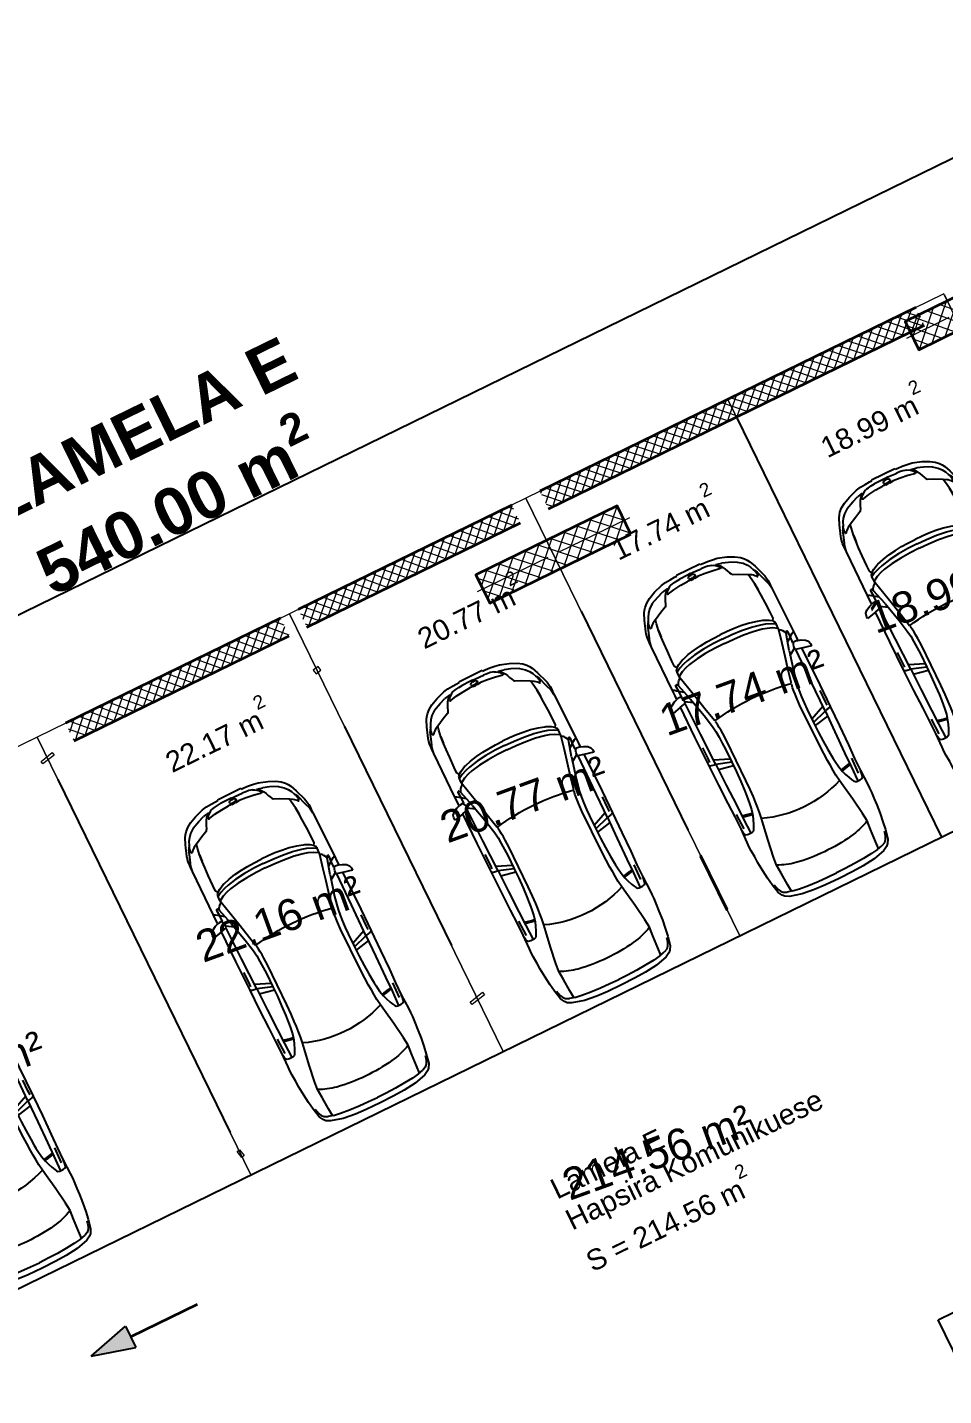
# Model space of a CAD drawing. Header units: metres. Extents: x 7511783 to 7512372, y 4692307 to 4692611.
# Drawn here: x 7511794.09 to 7511805.75, y 4692512.97 to 4692530.39 of the extents above; entities that cross this region are included whole.
import ezdxf

# ---------------------------------------------------------------- set-up
doc = ezdxf.new("R2010")
doc.units = ezdxf.units.M
doc.linetypes.add('Long Dashed', pattern=[793.7499761581425, 476.2499928474427, -317.4999833106998])
doc.layers.get('0').update_dxf_attribs({"lineweight": 0})
for name, color, linetype, lineweight in [('A - Fill Zone_Pen_No__156', 165, 'Continuous', 0), ('A - Muret', 7, 'Continuous', 0), ('A - Muret_Pen_No__101', 252, 'Continuous', 0), ('A - Muret_Pen_No__7', 7, 'Continuous', 0), ('A - Pllaka Themel', 7, 'Continuous', 0), ('A - Pllaka Themel_Pen_No__42', 8, 'Continuous', 0), ('A - Shtyllat', 7, 'Continuous', 0), ('A - Shtyllat_Pen_No__1', 7, 'Continuous', 0), ('A -Polyline', 7, 'Continuous', 0), ('A -Polyline_Pen_No__42', 8, 'Continuous', 0), ('A -Polyline_Pen_No__48', 14, 'Continuous', 0), ('A -Polyline_Pen_No__8', 14, 'Continuous', 0), ('Annotation - Text_Pen_No__48', 14, 'Continuous', 0), ('garazhat-netw', 1, 'Continuous', 0), ('Interior - Furniture _Pen_No__42', 8, 'Continuous', 0), ('Structural - Bearing', 7, 'Continuous', 0), ('Structural - Bearing_Pen_No__20', 1, 'Continuous', 0), ('Structural - Bearing_Pen_No__21', 7, 'Continuous', 0)]:
    doc.layers.add(name, color=color, linetype=linetype, lineweight=lineweight)
doc.styles.add('GENERATED_STYLE_2', font='arialbd.ttf')
doc.styles.get("Standard").update_dxf_attribs({"font": 'arial.ttf'})
pattern_1 = [(44.99999999999998, (0, 0), (-68.94290863686237, 68.94290863686243), []), (135.0000000000001, (0, 0), (68.94290863686219, 68.94290863686261), [])]
pattern_2 = [(44.99999999999998, (0, 0), (-91.92387818248316, 91.92387818248324), []), (135.0000000000001, (0, 0), (91.9238781824829, 91.92387818248349), [])]

# ---------------------------------------------------------------- blocks, each defined once
blk = doc.blocks.new('Slab_1', base_point=(-1850.000000000003, -20500.83600967443))
at = {"layer": 'A - Pllaka Themel_Pen_No__42', "color": 8, "linetype": 'Continuous', "lineweight": 25, "flags": 128}
for points in [[(-1850.000000000003, -20500.83600967443), (27400.0000000007, -20500.83534970144), (27400.0000000007, 1500), (-1000, 1500), (-999.9999999999992, -8550.830745419275), (-1850.000000000002, -8550.830745419275)], [(16950.00000000001, -11700.83965125988), (18650.00004897138, -11700.83965125988), (18650.00004897138, -14500.83965125989), (16950.00000000001, -14500.83965125989)]]:
    blk.add_lwpolyline(points, close=True, dxfattribs=at)
blk = doc.blocks.new('Wall_14', base_point=(0, 6.4082e-12))
at = {"layer": 'A - Muret_Pen_No__101', "linetype": 'Continuous', "lineweight": 13}
h = blk.add_hatch(dxfattribs=at)
h.set_pattern_fill('CONCRETE_BLOCK', color=252, style=0, pattern_type=2)
h.set_pattern_definition(pattern_1)
h.paths.add_polyline_path([(10300, 8.9407607984e-06), (10300, -250.0000402331282), (13349.99993741519, -250.0000402331282), (13349.99993741519, 8.9407607984e-06)])
h = blk.add_hatch(dxfattribs=at)
h.set_pattern_fill('CONCRETE_BLOCK', color=252, style=0, pattern_type=2)
h.set_pattern_definition(pattern_1)
h.paths.add_polyline_path([(17024.99997203627, -250.0000493480995), (22350.00002736734, -250.0000493480995), (22350.00002736734, 2.58316193991e-05), (17024.99997203627, -0.0001287680758688)])
h = blk.add_hatch(dxfattribs=at)
h.set_pattern_fill('CONCRETE_BLOCK', color=252, style=0, pattern_type=2)
h.set_pattern_definition(pattern_1)
h.paths.add_polyline_path([(13599.99998658907, -250.0000612729407), (16625.00009681741, -250.0000612729407), (16625.00009681741, -8.78520922676e-05), (13599.99998658907, -8.78520922676e-05)])
at = {"layer": 'A - Muret_Pen_No__7', "color": 7, "linetype": 'Continuous', "lineweight": 35, "flags": 128}
for points in [[(13350, 4.7752e-12), (10299.99999999999, 5.1491e-12)], [(16625, 4.3738e-12), (13600, 4.7446e-12)], [(22350, 3.6721e-12), (17025, 4.3248e-12)], [(10300, -249.9999999999948), (13350, -249.9999999999952)], [(13600, -249.9999999999952), (16625, -249.9999999999956)], [(17025, -249.9999999999957), (22350, -249.9999999999964)]]:
    blk.add_lwpolyline(points, dxfattribs=at)
blk = doc.blocks.new('Column_14', base_point=(-67319.82202355302, 182406.9408084733))
at = {"layer": 'Structural - Bearing', "linetype": 'Continuous', "lineweight": 0}
h = blk.add_hatch(dxfattribs=at)
h.set_pattern_fill('CONCRETE_BLOCK', color=18, style=0, pattern_type=2)
h.set_pattern_definition(pattern_2)
h.paths.add_polyline_path([(-66319.82202355302, 182206.9408084733), (-66319.82202355302, 182606.9408084733), (-68319.82202355302, 182606.9408084733), (-68319.82202355302, 182206.9408084733)])
at = {"layer": 'Structural - Bearing_Pen_No__20', "color": 1, "linetype": 'Continuous', "lineweight": 0}
for p, q in [((-67319.82202355302, 182486.9408084733), (-67319.82202355302, 182686.9408084733)), ((-67399.82202355302, 182406.9408084733), (-68399.82202355302, 182406.9408084733)), ((-67319.82202355302, 182326.9408084733), (-67319.82202355302, 182126.9408084733)), ((-67239.82202355302, 182406.9408084733), (-66239.82202355302, 182406.9408084733))]:
    blk.add_line(p, q, dxfattribs=at)
blk.add_point((-67319.82202355302, 182406.9408084733), dxfattribs=at)
at = {"layer": 'Structural - Bearing_Pen_No__21', "color": 7, "linetype": 'Continuous', "lineweight": 35, "flags": 128}
blk.add_lwpolyline([(-66319.82202355302, 182206.9408084733), (-66319.82202355302, 182606.9408084733), (-68319.82202355302, 182606.9408084733), (-68319.82202355302, 182206.9408084733)], close=True, dxfattribs=at)
blk = doc.blocks.new('Column_15', base_point=(-67719.82202355302, 206724.0072372175))
at = {"layer": 'Structural - Bearing', "linetype": 'Continuous', "lineweight": 0}
h = blk.add_hatch(dxfattribs=at)
h.set_pattern_fill('CONCRETE_BLOCK', color=18, style=0, pattern_type=2)
h.set_pattern_definition(pattern_2)
h.paths.add_polyline_path([(-67119.82202355303, 206524.0072372175), (-67119.82202355303, 206924.0072372175), (-68319.82202355302, 206924.0072372175), (-68319.82202355302, 206524.0072372175)])
at = {"layer": 'Structural - Bearing_Pen_No__20', "color": 1, "linetype": 'Continuous', "lineweight": 0}
for p, q in [((-67719.82202355302, 206804.0072372175), (-67719.82202355302, 207004.0072372175)), ((-67799.82202355302, 206724.0072372175), (-68399.82202355303, 206724.0072372175)), ((-67639.82202355302, 206724.0072372175), (-67039.82202355302, 206724.0072372175)), ((-67719.82202355302, 206644.0072372175), (-67719.82202355302, 206444.0072372175))]:
    blk.add_line(p, q, dxfattribs=at)
blk.add_point((-67719.82202355302, 206724.0072372175), dxfattribs=at)
at = {"layer": 'Structural - Bearing_Pen_No__21', "color": 7, "linetype": 'Continuous', "lineweight": 35, "flags": 128}
blk.add_lwpolyline([(-67119.82202355303, 206524.0072372175), (-67119.82202355303, 206924.0072372175), (-68319.82202355302, 206924.0072372175), (-68319.82202355302, 206524.0072372175)], close=True, dxfattribs=at)
blk = doc.blocks.new('Column_24', base_point=(5572.500000000002, 13479.91603487401))
at = {"layer": 'A - Shtyllat_Pen_No__1', "color": 7, "linetype": 'Continuous', "lineweight": 13, "flags": 128}
blk.add_lwpolyline([(5560.000000000002, 13099.91603487401), (5585.000000000002, 13099.91603487401), (5585.000000000003, 13859.91603487401), (5560.000000000003, 13859.91603487401)], close=True, dxfattribs=at)
blk = doc.blocks.new('Column_55', base_point=(7451.228697868777, 12094.87558092435))
at = {"layer": 'A - Shtyllat_Pen_No__1', "color": 7, "linetype": 'Continuous', "lineweight": 13, "flags": 128}
blk.add_lwpolyline([(7534.666256549297, 12134.09513983868), (7543.423946566612, 12095.06562708793), (7367.791139188256, 12055.65602201002), (7359.033449170941, 12094.68553476076)], close=True, dxfattribs=at)
blk = doc.blocks.new('Column_56', base_point=(7504.751743278361, 12176.06384122153))
at = {"layer": 'A - Shtyllat_Pen_No__1', "color": 7, "linetype": 'Continuous', "lineweight": 13, "flags": 128}
blk.add_lwpolyline([(7474.837230007427, 12218.03254260438), (7513.866742758172, 12226.7902326217), (7534.666256549295, 12134.09513983867), (7495.636743798549, 12125.33744982136)], close=True, dxfattribs=at)
blk = doc.blocks.new('Column_59', base_point=(6185.103436408104, 12256.59083156927))
at = {"layer": 'A - Shtyllat_Pen_No__1', "color": 7, "linetype": 'Continuous', "lineweight": 13, "flags": 128}
blk.add_lwpolyline([(6230.701216671835, 12236.07638702353), (6217.564681645862, 12294.62065614965), (6139.505656144371, 12277.10527611502), (6152.642191170343, 12218.5610069889)], close=True, dxfattribs=at)
blk = doc.blocks.new('Column_60', base_point=(6290.100693534085, 11834.33430290924))
at = {"layer": 'A - Shtyllat_Pen_No__1', "color": 7, "linetype": 'Continuous', "lineweight": 13, "flags": 128}
blk.add_lwpolyline([(6383.295630402292, 11875.7432843279), (6392.053320419606, 11836.71377157715), (6196.905756665877, 11792.92532149059), (6188.148066648563, 11831.95483424133)], close=True, dxfattribs=at)
blk = doc.blocks.new('Car 05 22')
at = {"layer": 'Interior - Furniture _Pen_No__42', "color": 8, "linetype": 'Continuous', "lineweight": 25}
for p, q in [((1961.117547741, 983.221158223), (1928.938242309, 983.221158223)), ((1928.938242309, 983.221158223), (1957.843908175, 858.0544967500001)), ((1996.903176747, 974.9060932165999), (1961.117547741, 983.221158223)), ((2026.89661068, 945.007687052), (1996.903176747, 974.9060932165999)), ((2054.5732194, 897.577022836), (2026.89661068, 945.007687052)), ((2067.91700908, 857.6794056350001), (2054.5732194, 897.577022836)), ((-784.8200333720001, 721.8124613509999), (-815.0478655078, 667.7598955197002)), ((-757.6903274910002, 747.022066986), (-784.8200333720001, 721.8124613509999)), ((-706.3378894982, 775.7872218095), (-757.6903274910002, 747.022066986)), ((-729.425104913, 716.3992494200002), (-750.577082573, 669.7773949330001)), ((-701.0941271610001, 743.2591195180001), (-729.425104913, 716.3992494200002)), ((-585.227090103, 801.027979058), (-706.3378894982, 775.7872218095)), ((-664.8727541800001, 760.961322365), (-701.0941271610001, 743.2591195180001)), ((-626.571782751, 772.4860242179999), (-664.8727541800001, 760.961322365)), ((-594.8871138119998, 778.4895580349998), (-626.571782751, 772.4860242179999)), ((-483.1389679684001, 817.2581826864), (-585.227090103, 801.027979058)), ((-372.3345973750002, 830.229933465), (-483.1389679684001, 817.2581826864)), ((-251.752794228, 841.043733947), (-372.3345973750002, 830.229933465)), ((-168.2198443133, 844.6061713611999), (-251.752794228, 841.043733947)), ((-78.35772569479998, 850.6357850930001), (-168.2198443133, 844.6061713611999)), ((-24.036324899, 852.2918850640001), (-78.35772569479998, 850.6357850930001)), ((40.3182760438, 852.3336850629998), (-24.036324899, 852.2918850640001)), ((230.8030912739, 845.5192631063), (40.3182760438, 852.3336850629998)), ((124.560977278, 791.3967861309999), (129.0398444, 820.4687779309999)), ((125.693926866, 743.8968737240001), (124.560977278, 791.3967861309999)), ((327.3887276080001, 761.920895626), (125.394377448, 756.455747737)), ((132.429139117, 722.8048827370001), (125.693926866, 743.8968737240001)), ((129.0398444, 820.4687779309999), (138.886242882, 832.3883788069998)), ((146.670770152, 710.6062742990001), (132.429139117, 722.8048827370001)), ((138.886242882, 832.3883788069998), (165.168377873, 840.275885275)), ((171.252864179, 696.6287725440001), (146.670770152, 710.6062742990001)), ((165.168377873, 840.275885275), (194.733578306, 844.324685204)), ((212.566754139, 676.5412700230002), (171.252864179, 696.6287725440001)), ((194.733578306, 844.324685204), (230.803091274, 845.519263106)), ((210.873013229, 809.2317387879999), (418.0703055720001, 816.1926024380003)), ((400.0158099590001, 847.596806379), (230.8030912739, 845.5192631063)), ((521.9507803269998, 764.6728959719999), (327.3887276080001, 761.920895626)), ((355.2943663540001, 762.315609428), (339.1227247570001, 683.1192857359999)), ((373.4006373970002, 762.5717151969999), (357.2289958010001, 683.375391506)), ((590.7241636140001, 851.6786068920001), (400.0158099590001, 847.596806379)), ((813.627009446, 769.327996556), (521.9507803269998, 764.6728959719999)), ((856.5325990199999, 856.169707455), (590.7241636140001, 851.6786068920001)), ((1108.59023357, 773.98329714), (813.627009446, 769.327996556)), ((1129.8609284, 858.5331077519999), (856.5325990199999, 856.169707455)), ((1036.25651944, 772.8416796290002), (996.5002997029998, 578.7916468290002)), ((1041.96657906, 578.0240872360001), (1107.56627095, 773.967136299)), ((1173.32542975, 774.895061201), (1090.33970038, 577.89253068)), ((1115.14443198, 808.948201529), (1108.59023357, 773.98329714)), ((1108.59023357, 773.98329714), (1537.61805657, 780.025947399)), ((1119.51383092, 833.2672045809999), (1115.14443198, 808.948201529)), ((1120.16623076, 836.3248049650001), (1119.51383092, 833.2672045809999)), ((1120.69723063, 838.160005195), (1120.16623076, 836.3248049650001)), ((1129.8609284, 858.5331077519999), (1120.69723063, 838.160005195)), ((1536.1071561, 860.3802508980001), (1129.8609284, 858.5331077519999)), ((1162.63563846, 830.4777734580001), (1220.13025657, 829.0713745190002)), ((1220.13025657, 829.0713745190002), (1369.65750367, 831.489072695)), ((1957.843908175, 858.0544967500001), (1536.1071561, 860.3802508980001)), ((1537.61805657, 780.025611521), (1974.99295641, 786.0764425990001)), ((2000.39650233, 701.591770694), (1730.35620914, 633.8338533080002)), ((1939.15395607, 686.22492547), (1995.917261, 777.427813481)), ((1957.84390817, 858.0544967500001), (1977.22141076, 777.427813481)), ((1977.22141076, 777.427813481), (2019.59119012, 777.427813481)), ((2000.39650233, 701.591770694), (2213.53100788, 762.9814866290001)), ((2019.59119012, 777.427813481), (2044.48611622, 783.069509224)), ((2044.48611622, 783.069509224), (2063.35562216, 792.2740022800001)), ((2063.35562216, 792.2740022800001), (2070.42572439, 799.8521965630001)), ((2068.68333559, 787.696981005), (2065.39356605, 794.4584027669999)), ((2119.91703998, 857.4374531180001), (2067.91700908, 857.6794056350001)), ((2075.28112592, 835.6608695470001), (2067.91700908, 857.6794056350001)), ((2068.68333559, 787.696981005), (2148.02030692, 790.4828861469999)), ((2070.42572439, 799.8521965630001), (2075.2191259, 809.3983893609999)), ((2075.2191259, 809.3983893609999), (2075.28112592, 835.6608695470001)), ((2106.51930118, 732.1586113790001), (2148.02030692, 790.4828861469999)), ((2193.165590015, 856.4504063259001), (2119.91703998, 857.4374531180001)), ((2122.045506540001, 659.9572884350001), (2293.79610906, 697.6509877739999)), ((2148.02030692, 790.4828861469999), (2166.81146925, 813.814537484)), ((2148.02030692, 790.4828861469999), (2205.61920777, 792.204186117)), ((2166.81146925, 813.814537484), (2182.27381684, 834.081841238)), ((2182.27381684, 834.081841238), (2193.16559002, 856.4504063260001)), ((2808.01466132, 852.5547640039999), (2193.165590015, 856.4504063259001)), ((2205.61920777, 792.204186117), (2227.21980808, 791.0038861380001)), ((2226.59190807, 769.8777067159999), (2213.53100788, 762.9814866290001)), ((2213.53100788, 762.9814866290001), (2238.34670825, 752.240186817)), ((2234.36910819, 773.9630864369999), (2226.59190807, 769.8828865080001)), ((2227.21980808, 791.0038861380001), (2232.61990816, 790.029986155)), ((2232.61990816, 790.029986155), (2237.93539134, 787.2871225249999)), ((2238.46067648, 776.864360243), (2234.36910819, 773.9630864369999)), ((2240.81890828, 784.03918626), (2237.93539134, 787.2871225249999)), ((2238.34670825, 752.240186817), (2258.53170854, 739.717487037)), ((2238.46067648, 776.864360243), (2240.85090828, 780.5209863219999)), ((2240.85090828, 780.5209863219999), (2240.81890828, 784.03918626)), ((2258.53170854, 739.717487037), (2269.0398087, 731.086787188)), ((2269.0398087, 731.086787188), (2278.83550884, 721.965087348)), ((2278.83550884, 721.965087348), (2293.79610906, 697.6509877739999)), ((2293.79610906, 697.6509877739999), (2317.1870094, 700.7385877199999)), ((2293.79610906, 697.6386630720001), (2293.79610906, 697.6509877739999)), ((2317.1870094, 700.7385877199999), (2345.74280982, 702.7498876850001)), ((2355.134199750001, 639.912801441), (2317.1870094, 700.7385877199999)), ((2345.74280982, 702.7498876850001), (2378.929310310001, 702.0184876970001)), ((2410.10490185, 649.1086815510001), (2378.929310310001, 702.0184876970001)), ((2378.929310310001, 702.0184876970001), (2410.57231077, 694.2028878339999)), ((2428.73881104, 681.7061880529999), (2457.25830016, 700.035535323)), ((2457.25830016, 700.035535323), (2535.4819126, 697.9905877680001)), ((2535.422612600001, 697.9916562040003), (2673.21491462, 695.5089878119999)), ((2535.46586986, 697.9894090810001), (2535.4819126, 697.988971943)), ((2855.711363900001, 852.6327640009998), (2808.01466132, 852.5547640039999)), ((2808.01466132, 852.5547640039999), (2876.86636504, 843.317264394)), ((2891.44016583, 852.5287640049999), (2855.711363900001, 852.6327640009998)), ((2876.86636504, 843.317264394), (2954.16376923, 813.731165643)), ((2922.51356751, 852.034364026), (2891.44016583, 852.5287640049999)), ((2904.11849592, 832.8863289209997), (2905.06820589, 832.8379901159999)), ((2945.17226874, 849.4061641369999), (2922.51356751, 852.034364026)), ((2989.61447115, 839.6482645490003), (2945.17226874, 849.4061641369999)), ((2954.16376923, 813.731165643), (3075.78877375, 774.6896785450001)), ((3013.55027244, 833.064864827), (2989.61447115, 839.6482645490003)), ((3154.26138006, 782.5577669589998), (3013.55027244, 833.064864827)), ((3022.47491973, 758.305686711), (3023.66221975, 762.4851866380001)), ((3024.49924208, 753.7186598590001), (3022.47491973, 758.305686711)), ((3023.66221975, 762.4851866380001), (3034.64521991, 765.0503865930001)), ((3037.91041996, 743.452886971), (3024.49924208, 753.7186598590001)), ((3034.64521991, 765.0503865930001), (3046.93432009, 763.817386614)), ((3050.61522015, 730.6688871950001), (3037.91041996, 743.452886971)), ((3046.93432009, 763.817386614), (3060.9451203, 762.9292866300001)), ((3064.50712035, 714.6457874760001), (3050.61522015, 730.6688871950001)), ((3060.9451203, 762.9292866300001), (3089.85712072, 757.3861867269998)), ((3076.97452053, 697.807687771), (3064.50712035, 714.6457874760001)), ((3100.48402088, 763.1120866269999), (3075.78877375, 774.6896785450001)), ((3100.00912087, 656.556188494), (3076.97452053, 697.807687771)), ((3089.85712072, 757.3861867269998), (3108.43932099, 751.4304868319999)), ((3114.13862108, 753.3111867989999), (3100.48402088, 763.1120866269999)), ((3108.43932099, 751.4304868319999), (3122.8656212, 746.4359869189999)), ((3122.8656212, 746.4359869189999), (3114.13862108, 753.3111867989999)), ((3170.0706946, 726.5554905960001), (3122.8656212, 746.4359869189999)), ((3235.883818752, 747.6101556219), (3154.26138006, 782.5577669589998)), ((3211.69204952, 701.0151137130001), (3170.0706946, 726.5554905960001)), ((3254.25934432, 663.1775183300001), (3211.69204952, 701.0151137130001)), ((3269.07948628, 728.3294692490001), (3235.883818752, 747.6101556219)), ((3298.56678787, 705.6390702070001), (3269.07948628, 728.3294692490001)), ((3337.33388997, 663.3806719909999), (3298.56678787, 705.6390702070001)), ((-815.0478655078, 667.7598955197002), (-855.0523550635, 511.0116477078998)), ((-768.2719792499998, 602.2788720830002), (-782.764796709, 510.0106247469999)), ((-768.2719792499998, 602.2788720830002), (-750.577082573, 669.7773949330001)), ((-764.3441764490001, 617.261773195), (-665.728145997, 623.9546285630003)), ((-665.728145997, 623.9546285630003), (-500.877431885, 634.180288886)), ((-500.877431885, 634.180288886), (-383.0238853850001, 641.9613403830001)), ((-383.0238853850001, 641.9613403830001), (-274.220886173, 631.318400078)), ((-274.220886173, 631.318400078), (-56.404854203, 600.536895199)), ((-56.404854203, 600.536895199), (145.941775497, 566.5900898169999)), ((145.941775497, 566.5900898169999), (233.261172115, 552.312592089)), ((266.3151410770001, 654.566867265), (212.566754139, 676.5412700230002)), ((233.261172115, 552.312592089), (315.3092800730001, 541.359190513)), ((319.4903281550001, 636.426864989), (266.3151410770001, 654.566867265)), ((315.2936019620001, 541.3606176840001), (384.2945810830001, 535.0794906230001)), ((392.7088835140001, 617.8124267930001), (319.4903281550001, 636.426864989)), ((339.1227247570001, 683.1192857359999), (329.5580559370001, 633.8673348859999)), ((357.2289958010001, 683.375391506), (346.76505809, 629.492778784)), ((384.2815104790001, 535.080362318), (454.174320738, 530.4191213629999)), ((474.8166917820001, 607.1053878569999), (392.7088835140001, 617.8124267930001)), ((454.170282107, 530.4193907049998), (526.242583163, 526.2868907769997)), ((521.3449804749999, 601.6186871690002), (474.8166917820001, 607.1053878569999)), ((569.9935686519999, 596.8381865689998), (521.3449804749999, 601.6186871690002)), ((526.2331313149998, 526.2873073839999), (627.7018846490002, 521.814890855)), ((652.59274858, 590.9845858339997), (569.9935686519999, 596.8381865689998)), ((772.8388193580001, 584.9903850819998), (652.59274858, 590.9845858339997)), ((907.2666866909999, 580.298084493), (772.8388193580001, 584.9903850819998)), ((1041.96657906, 578.0240872360001), (907.2666866909999, 580.298084493)), ((1227.79815085, 577.5186957939999), (1041.96657906, 578.0240872360001)), ((1316.09897866, 580.475793563), (1227.79815085, 577.5186957939999)), ((1403.02450604, 584.4121905939998), (1316.09897866, 580.475793563)), ((1483.8761315, 590.1361862749999), (1403.02450604, 584.4121905939998)), ((1420.49066257, 521.652523245), (1466.64156934, 524.030772681)), ((1466.62639694, 524.0299908169999), (1510.87647584, 527.594696836)), ((1562.00595611, 600.596478384), (1483.8761315, 590.1361862749999)), ((1510.85529759, 527.5929907539999), (1554.25309822, 533.0576906580001)), ((1554.25309822, 533.0576906580001), (1596.82961355, 540.969674969)), ((1730.35620914, 633.8338533080002), (1562.00595611, 600.596478384)), ((1597.28918852, 541.1774857889999), (1596.65116701, 540.8889849259999)), ((1610.72419049, 544.0665862469999), (1779.61280153, 581.7538898049997)), ((1779.61280153, 581.7538898049997), (1952.84760406, 621.338789111)), ((1952.84760406, 621.338789111), (2122.045506540001, 659.9572884350001)), ((2379.77420337, 575.387091212), (2355.13301598, 639.9159014410001)), ((2397.334105950001, 514.2584815219999), (2379.77250853, 575.3929912130001)), ((2436.02871163, 583.2244924540001), (2410.10490185, 649.1086815510001)), ((2410.57231077, 694.2028878339999), (2410.58631694, 694.1782473540001)), ((2428.73881104, 681.7061880529999), (2410.57231077, 694.2028878339999)), ((2428.77597173, 681.700745325), (2428.73881104, 681.7061880529999)), ((2428.77597173, 681.700745325), (2456.66545813, 639.8418234830003)), ((2453.63941421, 521.616582688), (2436.02871163, 583.2244924540001)), ((2456.66545813, 639.8418234830003), (2487.236391870001, 574.2621729599999)), ((2487.236391870001, 574.2621729599999), (2491.79934275, 562.0052962960001)), ((2491.79994982, 562.0052962960001), (2517.90263133, 477.034766618)), ((2673.21491462, 695.5089878119999), (2787.200816290001, 691.4809878819998)), ((2787.200816290001, 691.4809878819998), (2868.415817480001, 687.223087957)), ((2868.395882330001, 687.22488671), (2959.72331881, 678.984388101)), ((2959.72331881, 678.984388101), (2868.415817480001, 687.1969879569999)), ((2959.72331881, 678.984388101), (3047.2313201, 666.2002883250001)), ((3047.20992906, 666.2041971140001), (3100.00912087, 656.556188494)), ((3152.92075342, 553.873393456), (3100.00912087, 656.556188494)), ((3189.62073735, 475.569766106), (3152.92075342, 553.873393456)), ((3301.867263790001, 602.80900872), (3254.25934432, 663.1775183300001)), ((3301.867263790001, 602.80900872), (3346.015513130001, 501.4217980699999)), ((3374.49419199, 603.583974516), (3337.33388997, 663.3806719909999)), ((3418.40079436, 512.7439783509999), (3374.49419199, 603.583974516)), ((-855.0523550635, 511.0116477078998), (-874.6778528530002, 344.9579771100001)), ((-794.5333543099999, 390.6265818930001), (-802.4328468090001, 258.715288008)), ((-782.7621654889999, 510.027376359), (-794.5333543099999, 390.6265818930001)), ((627.698546207, 521.8149872519999), (756.75876515, 518.0884218199999)), ((756.75876515, 518.0884218199999), (1322.62824821, 518.052230308)), ((1322.62824821, 518.052230308), (1420.49779626, 521.652890858)), ((2419.31580918, 395.7362626700001), (2397.33316008, 514.2635815229997)), ((2433.73206705, 266.091642182), (2419.31580918, 395.7362626700001)), ((2477.61661773, 401.0764635800001), (2453.63941421, 521.616582688)), ((2493.88922012, 269.050242651), (2477.61661773, 401.0764635800001)), ((2517.90263133, 477.034766618), (2537.54372273, 384.0810341510001)), ((2537.54372273, 384.0810341510001), (2551.45611664, 285.6281997640001)), ((3199.39883308, 466.7584630290001), (3189.62073735, 475.569766106)), ((3220.69886845, 454.388540188), (3199.39883308, 466.7584630290001)), ((3256.10680826, 439.2417534179999), (3220.67662376, 454.4014587129999)), ((3288.390194130001, 425.101248479), (3256.10680826, 439.2417534179999)), ((3319.36158057, 408.41284265), (3288.390194130001, 425.101248479)), ((3353.46269085, 384.2512837760001), (3319.36158057, 408.41284265)), ((3321.23357975, 370.497229407), (3320.99727986, 362.132926485)), ((3320.99727986, 362.132926485), (3338.31527228, 276.8564967000001)), ((3324.654278260001, 377.297531782), (3321.23357975, 370.497229407)), ((3328.30797666, 379.591332583), (3324.654278260001, 377.297531782)), ((3338.468372210001, 379.4523325350001), (3328.30797666, 379.591332583)), ((3363.640761200001, 357.811724976), (3338.468372210001, 379.4523325350001)), ((3346.015513130001, 501.4217980699999), (3374.297465860001, 419.557472908)), ((3377.182392130001, 359.9734848010001), (3353.46269085, 384.2512837760001)), ((3396.66521323, 315.8049103040001), (3363.640761200001, 357.811724976)), ((3391.09039087, 344.247647689), (3374.297465860001, 419.557472908)), ((3391.09039087, 344.247647689), (3377.182392130001, 359.9734848010001)), ((3457.47689648, 393.0984834030001), (3418.40079436, 512.7439783509999)), ((3468.34279707, 330.9338860280001), (3457.47689648, 393.0984834030001)), ((-882.944054645, 194.680643518), (-885.3767076889999, 0)), ((-874.6778528530002, 344.9579771100001), (-882.944054645, 194.680643518)), ((-802.4328468090001, 258.715288008), (-806.8131426489999, 124.936494209)), ((2441.61713002, 131.955220918), (2433.73181129, 266.093942182)), ((2503.10292147, 133.173421111), (2493.88922012, 269.050242651)), ((2551.45611664, 285.6281997640001), (2559.71041303, 193.693567653)), ((2559.71041303, 193.693567653), (2564.38081099, 101.185635342)), ((3338.31527228, 276.8564967000001), (3351.882966340001, 172.661960307)), ((3408.0703938, 289.3779877820001), (3396.66521323, 315.8049103040001)), ((3408.0703938, 289.3779877820001), (3413.77629411, 267.259988716)), ((3413.77548775, 267.2641933500001), (3418.45445829, 242.866384828)), ((3418.452194370001, 242.878189745), (3424.044894670001, 200.723791525)), ((3424.044894670001, 200.723791525), (3427.72848251, 152.023715234)), ((3474.4914974, 263.721088865), (3468.34279707, 330.9338860280001)), ((3478.33319761, 199.917191559), (3474.4914974, 263.721088865)), ((3479.35651311, 164.9481933352), (3478.33319761, 199.917191559)), ((-885.3767076889999, 0), (-882.944054645, -194.680643518)), ((-806.8131426489999, 124.936494209), (-808.0470753050001, 0)), ((-806.8131426489999, -124.936494209), (-808.0470753050001, 1.477e-13)), ((2444.0197128, -0.0273000043277), (2441.61701245, 131.957220918)), ((2444.0197128, 0.0273000043271), (2441.61701245, -131.957220918)), ((2506.01959488, -3.86e-13), (2503.10292147, 133.173421111)), ((2564.38081099, 101.185635342), (2566.01761027, -0.00610000213065)), ((2564.38081099, -101.185635342), (2566.01761027, 0.00610000212997)), ((3351.882966340001, 172.661960307), (3358.343763510001, 75.87012649980001)), ((3353.95786543, 27.8932505984), (3358.343763510001, 75.87012649980001)), ((3353.95786543, 27.8932505984), (3353.95786543, -0.7649002671629999)), ((3353.95786543, -27.8932505984), (3353.95786543, 0.7649002671619999)), ((3370.89075802, 11.74110410089999), (3370.32315827, -0.7649002671629999)), ((3370.89075802, -11.74110410089999), (3370.32315827, 0.7649002671619999)), ((3372.49235732, 23.6550082622), (3370.89075802, 11.74110410089999)), ((3376.267285060001, 38.99395092400001), (3372.49235732, 23.6550082622)), ((3381.98685317, 46.5714162664), (3376.267285060001, 38.99395092400001)), ((3386.21005132, 48.3522168884), (3381.98685317, 46.5714162664)), ((3386.21005132, 48.3522168884), (3394.28954778, 48.3522168884)), ((3398.51284593, 46.5714162664), (3394.28954778, 48.3522168884)), ((3404.23226311, 38.99375151340001), (3398.51284593, 46.5714162664)), ((3404.23226311, 38.99375151340001), (3408.00714178, 23.6550082622)), ((3408.00714178, 23.6550082622), (3409.766541010001, 8.055102813469999)), ((3409.766541010001, 8.055102813469999), (3409.766541010001, -4.961e-13)), ((3432.36383112, 39.98011396419999), (3427.72848251, 152.023715234)), ((3431.76949509, 57.3729975776), (3431.76949509, 56.7710829698)), ((3432.04453126, -0.0109000038072), (3432.36383112, 39.98011396419999)), ((3432.04453126, 0.0109000038063), (3432.36383112, -39.98011396419999)), ((3489.519598210001, 164.9481933352), (3479.35651311, 164.9481933352)), ((3489.519598210001, -164.9481933352), (3489.519598210001, 164.9481933352)), ((-802.4328468090001, -258.715288008), (-806.8131426489999, -124.936494209)), ((2441.61713002, -131.955220918), (2433.73181129, -266.093942182)), ((2503.10292147, -133.173421111), (2493.88922012, -269.050242651)), ((2506.01959488, -2.78e-13), (2503.10292147, -133.173421111)), ((2559.71041303, -193.693567653), (2564.38081099, -101.185635342)), ((3338.31527228, -276.8564967000001), (3351.882966340001, -172.661960307)), ((3351.882966340001, -172.661960307), (3358.343763510001, -75.87012649980001)), ((3353.95786543, -27.8932505984), (3358.343763510001, -75.87012649980001)), ((3372.49235732, -23.6550082622), (3370.89075802, -11.74110410089999)), ((3376.267285060001, -38.99395092400001), (3372.49235732, -23.6550082622)), ((3381.98685317, -46.5714162664), (3376.267285060001, -38.99395092400001)), ((3386.21005132, -48.3522168884), (3381.98685317, -46.5714162664)), ((3386.21005132, -48.3522168884), (3394.28954778, -48.3522168884)), ((3398.51284593, -46.5714162664), (3394.28954778, -48.3522168884)), ((3404.23226311, -38.99375151340001), (3398.51284593, -46.5714162664)), ((3404.23226311, -38.99375151340001), (3408.00714178, -23.6550082622)), ((3408.00714178, -23.6550082622), (3409.766541010001, -8.055102813469999)), ((3409.766541010001, -8.055102813469999), (3409.766541010001, -3.892e-13)), ((3424.044894670001, -200.723791525), (3427.72848251, -152.023715234)), ((3432.36383112, -39.98011396419999), (3427.72848251, -152.023715234)), ((3431.76949509, -57.3729975776), (3431.76949509, -56.7710829698)), ((3478.33319761, -199.917191559), (3479.35651311, -164.9481933352)), ((3479.35651311, -164.9481933352), (3489.519598210001, -164.9481933352)), ((-882.944054645, -194.680643518), (-874.6778528530002, -344.9579771100001)), ((-874.6778528530002, -344.9579771100001), (-855.0523550635, -511.0116477078998)), ((-794.5333543099999, -390.6265818930001), (-802.4328468090001, -258.715288008)), ((2433.73206705, -266.091642182), (2419.31580918, -395.7362626700001)), ((2493.88922012, -269.050242651), (2477.61661773, -401.0764635800001)), ((2537.54372273, -384.0810341510001), (2551.45611664, -285.6281997640001)), ((2551.45611664, -285.6281997640001), (2559.71041303, -193.693567653)), ((3320.99727986, -362.132926485), (3338.31527228, -276.8564967000001)), ((3396.66521323, -315.8049103040001), (3363.640761200001, -357.811724976)), ((3391.09039087, -344.247647689), (3374.297465860001, -419.557472908)), ((3391.09039087, -344.247647689), (3377.182392130001, -359.9734848010001)), ((3408.0703938, -289.3779877820001), (3396.66521323, -315.8049103040001)), ((3408.0703938, -289.3779877820001), (3413.77629411, -267.259988716)), ((3413.77548775, -267.2641933500001), (3418.45445829, -242.866384828)), ((3418.452194370001, -242.878189745), (3424.044894670001, -200.723791525)), ((3457.47689648, -393.0984834030001), (3468.34279707, -330.9338860280001)), ((3468.34279707, -330.9338860280001), (3474.4914974, -263.721088865)), ((3474.4914974, -263.721088865), (3478.33319761, -199.917191559)), ((-855.0523550635, -511.0116477078998), (-815.0478655078, -667.7598955197002)), ((-782.7621654889999, -510.027376359), (-794.5333543099999, -390.6265818930001)), ((-768.2719792499998, -602.2788720830002), (-782.764796709, -510.0106247469999)), ((526.2331313149998, -526.2873073839999), (627.7018846490002, -521.814890855)), ((627.698546207, -521.8149872519999), (756.75876515, -518.0884218199999)), ((756.75876515, -518.0884218199999), (1322.62824821, -518.052230308)), ((1322.62824821, -518.052230308), (1420.49779626, -521.652890858)), ((1420.49066257, -521.652523245), (1466.64156934, -524.030772681)), ((2397.334105950001, -514.2584815219999), (2379.77250853, -575.3929912130001)), ((2419.31580918, -395.7362626700001), (2397.33316008, -514.2635815229997)), ((2453.63941421, -521.616582688), (2436.02871163, -583.2244924540001)), ((2477.61661773, -401.0764635800001), (2453.63941421, -521.616582688)), ((2491.79994982, -562.0052962960001), (2517.90263133, -477.034766618)), ((2517.90263133, -477.034766618), (2537.54372273, -384.0810341510001)), ((3189.62073735, -475.569766106), (3152.92075342, -553.873393456)), ((3199.39883308, -466.7584630290001), (3189.62073735, -475.569766106)), ((3220.69886845, -454.388540188), (3199.39883308, -466.7584630290001)), ((3256.10680826, -439.2417534179999), (3220.67662376, -454.4014587129999)), ((3288.390194130001, -425.101248479), (3256.10680826, -439.2417534179999)), ((3319.36158057, -408.41284265), (3288.390194130001, -425.101248479)), ((3301.867263790001, -602.80900872), (3346.015513130001, -501.4217980699999)), ((3353.46269085, -384.2512837760001), (3319.36158057, -408.41284265)), ((3321.23357975, -370.497229407), (3320.99727986, -362.132926485)), ((3324.654278260001, -377.297531782), (3321.23357975, -370.497229407)), ((3328.30797666, -379.591332583), (3324.654278260001, -377.297531782)), ((3338.468372210001, -379.4523325350001), (3328.30797666, -379.591332583)), ((3363.640761200001, -357.811724976), (3338.468372210001, -379.4523325350001)), ((3346.015513130001, -501.4217980699999), (3374.297465860001, -419.557472908)), ((3377.182392130001, -359.9734848010001), (3353.46269085, -384.2512837760001)), ((3374.49419199, -603.583974516), (3418.40079436, -512.7439783509999)), ((3418.40079436, -512.7439783509999), (3457.47689648, -393.0984834030001)), ((-815.0478655078, -667.7598955197002), (-784.8200333720001, -721.8124613509999)), ((-768.2719792499998, -602.2788720830002), (-750.577082573, -669.7773949330001)), ((-764.3441764490001, -617.261773195), (-665.728145997, -623.9546285630003)), ((-729.425104913, -716.3992494200002), (-750.577082573, -669.7773949330001)), ((-665.728145997, -623.9546285630003), (-500.877431885, -634.180288886)), ((-500.877431885, -634.180288886), (-383.0238853850001, -641.9613403830001)), ((-383.0238853850001, -641.9613403830001), (-274.220886173, -631.318400078)), ((-274.220886173, -631.318400078), (-56.404854203, -600.536895199)), ((-56.404854203, -600.536895199), (145.941775497, -566.5900898169999)), ((145.941775497, -566.5900898169999), (233.261172115, -552.312592089)), ((212.566754139, -676.5412700230002), (171.252864179, -696.6287725440001)), ((266.3151410770001, -654.566867265), (212.566754139, -676.5412700230002)), ((233.261172115, -552.312592089), (315.3092800730001, -541.359190513)), ((319.4903281550001, -636.426864989), (266.3151410770001, -654.566867265)), ((315.2936019620001, -541.3606176840001), (384.2945810830001, -535.0794906230001)), ((392.7088835140001, -617.8124267930001), (319.4903281550001, -636.426864989)), ((339.1227247570001, -683.1192857359999), (329.5580559370001, -633.8673348859999)), ((355.2943663540001, -762.315609428), (339.1227247570001, -683.1192857359999)), ((357.2289958010001, -683.375391506), (346.76505809, -629.492778784)), ((373.4006373970002, -762.5717151969999), (357.2289958010001, -683.375391506)), ((384.2815104790001, -535.080362318), (454.174320738, -530.4191213629999)), ((474.8166917820001, -607.1053878569999), (392.7088835140001, -617.8124267930001)), ((454.170282107, -530.4193907049998), (526.242583163, -526.2868907769997)), ((521.3449804749999, -601.6186871690002), (474.8166917820001, -607.1053878569999)), ((569.9935686519999, -596.8381865689998), (521.3449804749999, -601.6186871690002)), ((652.59274858, -590.9845858339997), (569.9935686519999, -596.8381865689998)), ((772.8388193580001, -584.9903850819998), (652.59274858, -590.9845858339997)), ((907.2666866909999, -580.298084493), (772.8388193580001, -584.9903850819998)), ((1041.96657906, -578.0240872360001), (907.2666866909999, -580.298084493)), ((1036.25651944, -772.8416796290002), (996.5002997029998, -578.7916468290002)), ((1227.79815085, -577.5186957939999), (1041.96657906, -578.0240872360001)), ((1041.96657906, -578.0240872360001), (1107.56627095, -773.967136299)), ((1173.32542975, -774.895061201), (1090.33970038, -577.89253068)), ((1316.09897866, -580.475793563), (1227.79815085, -577.5186957939999)), ((1403.02450604, -584.4121905939998), (1316.09897866, -580.475793563)), ((1483.8761315, -590.1361862749999), (1403.02450604, -584.4121905939998)), ((1466.62639694, -524.0299908169999), (1510.87647584, -527.594696836)), ((1562.00595611, -600.596478384), (1483.8761315, -590.1361862749999)), ((1510.85529759, -527.5929907539999), (1554.25309822, -533.0576906580001)), ((1554.25309822, -533.0576906580001), (1596.82961355, -540.969674969)), ((1730.35620914, -633.8338533080002), (1562.00595611, -600.596478384)), ((1597.28918852, -541.1774857889999), (1596.65116701, -540.8889849259999)), ((1610.72419049, -544.0665862469999), (1779.61280153, -581.7538898049997)), ((2000.39650233, -701.591770694), (1730.35620914, -633.8338533080002)), ((1779.61280153, -581.7538898049997), (1952.84760406, -621.338789111)), ((1939.15395607, -686.22492547), (1995.917261, -777.427813481)), ((1952.84760406, -621.338789111), (2122.045506540001, -659.9572884350001)), ((2122.045506540001, -659.9572884350001), (2293.79610906, -697.6509877739999)), ((2355.134199750001, -639.912801441), (2317.1870094, -700.7385877199999)), ((2379.77420337, -575.387091212), (2355.13301598, -639.9159014410001)), ((2410.10490185, -649.1086815510001), (2378.929310310001, -702.0184876970001)), ((2378.929310310001, -702.0184876970001), (2410.57231077, -694.2028878339999)), ((2436.02871163, -583.2244924540001), (2410.10490185, -649.1086815510001)), ((2428.73881104, -681.7061880529999), (2410.57231077, -694.2028878339999)), ((2410.57231077, -694.2028878339999), (2410.58631694, -694.1782473540001)), ((2428.77597173, -681.700745325), (2428.73881104, -681.7061880529999)), ((2428.73881104, -681.7061880529999), (2457.25830016, -700.035535323)), ((2428.77597173, -681.700745325), (2456.66545813, -639.8418234830003)), ((2456.66545813, -639.8418234830003), (2487.236391870001, -574.2621729599999)), ((2487.236391870001, -574.2621729599999), (2491.79934275, -562.0052962960001)), ((2535.422612600001, -697.9916562040003), (2673.21491462, -695.5089878119999)), ((2673.21491462, -695.5089878119999), (2787.200816290001, -691.4809878819998)), ((2787.200816290001, -691.4809878819998), (2868.415817480001, -687.223087957)), ((2868.395882330001, -687.22488671), (2959.72331881, -678.984388101)), ((2959.72331881, -678.984388101), (2868.415817480001, -687.1969879569999)), ((2959.72331881, -678.984388101), (3047.2313201, -666.2002883250001)), ((3047.20992906, -666.2041971140001), (3100.00912087, -656.556188494)), ((3100.00912087, -656.556188494), (3076.97452053, -697.807687771)), ((3152.92075342, -553.873393456), (3100.00912087, -656.556188494)), ((3254.25934432, -663.1775183300001), (3211.69204952, -701.0151137130001)), ((3301.867263790001, -602.80900872), (3254.25934432, -663.1775183300001)), ((3298.56678787, -705.6390702070001), (3337.33388997, -663.3806719909999)), ((3337.33388997, -663.3806719909999), (3374.49419199, -603.583974516)), ((-784.8200333720001, -721.8124613509999), (-757.6903274910002, -747.022066986)), ((-757.6903274910002, -747.022066986), (-706.3378894982, -775.7872218095)), ((-701.0941271610001, -743.2591195180001), (-729.425104913, -716.3992494200002)), ((-706.3378894982, -775.7872218095), (-585.227090103, -801.027979058)), ((-664.8727541800001, -760.961322365), (-701.0941271610001, -743.2591195180001)), ((-626.571782751, -772.4860242179999), (-664.8727541800001, -760.961322365)), ((-594.8871138119998, -778.4895580349998), (-626.571782751, -772.4860242179999)), ((-585.227090103, -801.027979058), (-483.149337101, -817.256968783)), ((-483.149337101, -817.256968783), (-372.3345973750002, -830.229933465)), ((-372.3345973750002, -830.229933465), (-251.752794228, -841.043733947)), ((-251.752794228, -841.043733947), (-168.2198443133, -844.6061713611999)), ((-168.2198443133, -844.6061713611999), (-78.35772569479998, -850.6357850930001)), ((-78.35772569479998, -850.6357850930001), (-24.036324899, -852.2918850640001)), ((-24.036324899, -852.2918850640001), (40.3182760438, -852.3336850629998)), ((40.3182760438, -852.3336850629998), (230.8030912739, -845.5192631063)), ((125.693926866, -743.8968737240001), (124.560977278, -791.3967861309999)), ((124.560977278, -791.3967861309999), (129.0398444, -820.4687779309999)), ((327.3887276080001, -761.920895626), (125.394377448, -756.455747737)), ((132.429139117, -722.8048827370001), (125.693926866, -743.8968737240001)), ((129.0398444, -820.4687779309999), (138.886242882, -832.3883788069998)), ((146.670770152, -710.6062742990001), (132.429139117, -722.8048827370001)), ((138.886242882, -832.3883788069998), (165.168377873, -840.275885275)), ((171.252864179, -696.6287725440001), (146.670770152, -710.6062742990001)), ((165.168377873, -840.275885275), (194.733578306, -844.324685204)), ((194.733578306, -844.324685204), (230.803091274, -845.519263106)), ((210.873013229, -809.2317387879999), (418.0703055720001, -816.1926024380003)), ((230.8030912739, -845.5192631063), (400.0158099590001, -847.596806379)), ((521.9507803269998, -764.6728959719999), (327.3887276080001, -761.920895626)), ((400.0158099590001, -847.596806379), (590.7241636140001, -851.6786068920001)), ((813.627009446, -769.327996556), (521.9507803269998, -764.6728959719999)), ((590.7241636140001, -851.6786068920001), (856.5325990199999, -856.169707455)), ((1108.59023357, -773.98329714), (813.627009446, -769.327996556)), ((856.5325990199999, -856.169707455), (1129.8609284, -858.5331077519999)), ((1108.59023357, -773.98329714), (1537.61805657, -780.025947399)), ((1115.14443198, -808.948201529), (1108.59023357, -773.98329714)), ((1119.51383092, -833.2672045809999), (1115.14443198, -808.948201529)), ((1120.16623076, -836.3248049650001), (1119.51383092, -833.2672045809999)), ((1120.69723063, -838.160005195), (1120.16623076, -836.3248049650001)), ((1129.8609284, -858.5331077519999), (1120.69723063, -838.160005195)), ((1129.8609284, -858.5331077519999), (1536.1071561, -860.3802508980001)), ((1162.63563846, -830.4777734580001), (1220.13025657, -829.0713745190002)), ((1220.13025657, -829.0713745190002), (1369.65750367, -831.489072695)), ((1536.1071561, -860.3802508980001), (1957.84390817, -858.0544967500001)), ((1537.61805657, -780.025611521), (1974.99295641, -786.0764425990001)), ((1957.84390817, -858.0544967500001), (1928.938242309, -983.221158223)), ((1957.84390817, -858.0544967500001), (1977.22141076, -777.427813481)), ((1977.22141076, -777.427813481), (2019.59119012, -777.427813481)), ((2000.39650233, -701.591770694), (2213.53100788, -762.9814866290001)), ((2019.59119012, -777.427813481), (2044.48611622, -783.069509224)), ((2044.48611622, -783.069509224), (2063.35562216, -792.2740022800001)), ((2054.5732194, -897.577022836), (2067.917009081, -857.6794056350001)), ((2063.35562216, -792.2740022800001), (2070.42572439, -799.8521965630001)), ((2068.68333559, -787.696981005), (2065.39356605, -794.4584027669999)), ((2075.28112592, -835.6608695470001), (2067.91700908, -857.6794056350001)), ((2067.917009081, -857.6794056350001), (2119.91703998, -857.4374531180001)), ((2068.68333559, -787.696981005), (2148.02030692, -790.4828861469999)), ((2070.42572439, -799.8521965630001), (2075.2191259, -809.3983893609999)), ((2075.2191259, -809.3983893609999), (2075.28112592, -835.6608695470001)), ((2106.51930118, -732.1586113790001), (2148.02030692, -790.4828861469999)), ((2119.91703998, -857.4374531180001), (2193.165590015, -856.4504063259001)), ((2148.02030692, -790.4828861469999), (2166.81146925, -813.814537484)), ((2148.02030692, -790.4828861469999), (2205.61920777, -792.204186117)), ((2166.81146925, -813.814537484), (2182.27381684, -834.081841238)), ((2182.27381684, -834.081841238), (2193.16559002, -856.4504063260001)), ((2193.165590015, -856.4504063259001), (2808.01466132, -852.5547640039999)), ((2205.61920777, -792.204186117), (2227.21980808, -791.0038861380001)), ((2213.53100788, -762.9814866290001), (2238.34670825, -752.240186817)), ((2226.59190807, -769.8777067159999), (2213.53100788, -762.9814866290001)), ((2234.36910819, -773.9630864369999), (2226.59190807, -769.8828865080001)), ((2227.21980808, -791.0038861380001), (2232.61990816, -790.029986155)), ((2232.61990816, -790.029986155), (2237.93539134, -787.2871225249999)), ((2238.46067648, -776.864360243), (2234.36910819, -773.9630864369999)), ((2240.81890828, -784.03918626), (2237.93539134, -787.2871225249999)), ((2238.34670825, -752.240186817), (2258.53170854, -739.717487037)), ((2238.46067648, -776.864360243), (2240.85090828, -780.5209863219999)), ((2240.85090828, -780.5209863219999), (2240.81890828, -784.03918626)), ((2258.53170854, -739.717487037), (2269.0398087, -731.086787188)), ((2269.0398087, -731.086787188), (2278.83550884, -721.965087348)), ((2278.83550884, -721.965087348), (2293.79610906, -697.6509877739999)), ((2293.79610906, -697.6386630720001), (2293.79610906, -697.6509877739999)), ((2293.79610906, -697.6509877739999), (2317.1870094, -700.7385877199999)), ((2317.1870094, -700.7385877199999), (2345.74280982, -702.7498876850001)), ((2345.74280982, -702.7498876850001), (2378.929310310001, -702.0184876970001)), ((2457.25830016, -700.035535323), (2535.4819126, -697.9905877680001)), ((2535.46586986, -697.9894090810001), (2535.4819126, -697.988971943)), ((2808.01466132, -852.5547640039999), (2876.86636504, -843.317264394)), ((2808.01466132, -852.5547640039999), (2855.711363900001, -852.6327640009998)), ((2855.711363900001, -852.6327640009998), (2891.44016583, -852.5287640049999)), ((2876.86636504, -843.317264394), (2954.16376923, -813.731165643)), ((2891.44016583, -852.5287640049999), (2922.51356751, -852.034364026)), ((2922.51356751, -852.034364026), (2945.17226874, -849.4061641369999)), ((2945.17226874, -849.4061641369999), (2989.61447115, -839.6482645490003)), ((2954.16376923, -813.731165643), (3075.78877375, -774.6896785450001)), ((2989.61447115, -839.6482645490003), (3013.55027244, -833.064864827)), ((3013.55027244, -833.064864827), (3154.26138006, -782.5577669589998)), ((3024.49924208, -753.7186598590001), (3022.47491973, -758.305686711)), ((3022.47491973, -758.305686711), (3023.66221975, -762.4851866380001)), ((3023.66221975, -762.4851866380001), (3034.64521991, -765.0503865930001)), ((3037.91041996, -743.452886971), (3024.49924208, -753.7186598590001)), ((3034.64521991, -765.0503865930001), (3046.93432009, -763.817386614)), ((3050.61522015, -730.6688871950001), (3037.91041996, -743.452886971)), ((3046.93432009, -763.817386614), (3060.9451203, -762.9292866300001)), ((3064.50712035, -714.6457874760001), (3050.61522015, -730.6688871950001)), ((3060.9451203, -762.9292866300001), (3089.85712072, -757.3861867269998)), ((3076.97452053, -697.807687771), (3064.50712035, -714.6457874760001)), ((3100.48402088, -763.1120866269999), (3075.78877375, -774.6896785450001)), ((3089.85712072, -757.3861867269998), (3108.43932099, -751.4304868319999)), ((3114.13862108, -753.3111867989999), (3100.48402088, -763.1120866269999)), ((3108.43932099, -751.4304868319999), (3122.8656212, -746.4359869189999)), ((3122.8656212, -746.4359869189999), (3114.13862108, -753.3111867989999)), ((3170.0706946, -726.5554905960001), (3122.8656212, -746.4359869189999)), ((3154.26138006, -782.5577669589998), (3235.883818752, -747.6101556219)), ((3211.69204952, -701.0151137130001), (3170.0706946, -726.5554905960001)), ((3235.883818752, -747.6101556219), (3269.07948628, -728.3294692490001)), ((3269.07948628, -728.3294692490001), (3298.56678787, -705.6390702070001)), ((1928.938242309, -983.221158223), (1961.117547741, -983.221158223)), ((1961.117547741, -983.221158223), (1996.903176747, -974.9060932165999)), ((1996.903176747, -974.9060932165999), (2026.89661068, -945.007687052)), ((2026.89661068, -945.007687052), (2054.5732194, -897.577022836))]:
    blk.add_line(p, q, dxfattribs=at)
for centre, radius, start, end in [((492.8743121958, 217.6762888661), 973.2499460395999, 154.1544541405, 170.9117329646), ((1649.811844864, 0), 1520.416064058, 158.6992078, 201.3007921999999), ((-1245.217819199, 0), 2907.303426369, 349.2141992177, 10.78580078235), ((1856.361619248, -1.736472437241999), 2353.963924674, 170.8803955853, 189.9222862500999), ((492.8743121958, -217.6762888661), 973.2499460395999, 191.230533967, 205.8455458595)]:
    blk.add_arc(centre, radius, start, end, dxfattribs=at)
blk = doc.blocks.new('Polyline_7', base_point=(8559.059445988523, -7380.512641548442))
at = {"layer": 'A -Polyline_Pen_No__48', "linetype": 'Continuous', "lineweight": 25}
blk.add_hatch(color=14, dxfattribs=at).paths.add_polyline_path([(7059.059445988523, -7380.512641548449), (7618.866945988525, -7530.512641548448), (7618.866945988523, -7230.512641548447)])
at = {"layer": 'A -Polyline_Pen_No__48', "color": 14, "linetype": 'Continuous', "lineweight": 25}
for p, q in [((7059.059445988523, -7380.512641548449), (7618.866945988523, -7230.512641548447)), ((7618.866945988523, -7230.512641548447), (7618.866945988525, -7530.512641548448)), ((7059.059445988523, -7380.512641548449), (7618.866945988525, -7530.512641548448))]:
    blk.add_line(p, q, dxfattribs=at)
at = {"layer": 'A -Polyline_Pen_No__8', "color": 14, "linetype": 'Continuous', "lineweight": 35, "flags": 128}
blk.add_lwpolyline([(8559.059445988523, -7380.512641548442), (7618.866945988525, -7380.512641548446)], dxfattribs=at)

msp = doc.modelspace()

# ---------------------------------------------------------------- linework, layer by layer
for points in [[(7511805.726939009, 4692520.081531993), (7511808.479316829, 4692521.42668945), (7511805.756948222, 4692526.997031375), (7511803.0045704, 4692525.651873918), (7511805.726939009, 4692520.081531993)], [(7511803.156046522, 4692518.825071062), (7511805.726939009, 4692520.081531993), (7511803.0045704, 4692525.651873918), (7511800.433677914, 4692524.395412987), (7511803.156046522, 4692518.825071062)], [(7511800.146264997, 4692517.35411383), (7511803.156046522, 4692518.825071062), (7511800.433677914, 4692524.395412987), (7511797.42389639, 4692522.924455755), (7511800.146264997, 4692517.35411383)], [(7511814.940718854, 4692518.795811849), (7511807.191654527, 4692515.008645863), (7511808.607725295, 4692512.111169619), (7511806.855762871, 4692511.254940762), (7511808.77678749, 4692507.324259242), (7511805.767005966, 4692505.85330201), (7511803.450798806, 4692510.592581552), (7511801.878524876, 4692509.824171056), (7511800.857636956, 4692511.913048651), (7511798.858602958, 4692510.936069593), (7511802.195699202, 4692504.107910081), (7511797.757394506, 4692501.938797029), (7511794.420298262, 4692508.766956541), (7511790.548012194, 4692506.874471273), (7511788.264366306, 4692511.547125959), (7511812.657073273, 4692523.468465905), (7511814.940718854, 4692518.795811849)], [(7511796.934333967, 4692515.784360963), (7511800.146264997, 4692517.35411383), (7511797.42389639, 4692522.924455755), (7511794.21196536, 4692521.354702889), (7511796.934333967, 4692515.784360963)], [(7511792.037823728, 4692513.391311138), (7511796.934333967, 4692515.784360963), (7511794.21196536, 4692521.354702889), (7511789.31545512, 4692518.961653064), (7511792.037823728, 4692513.391311138)]]:
    msp.add_lwpolyline(points, close=True)
at = {"layer": 'A -Polyline_Pen_No__42', "color": 8, "linetype": 'Continuous', "lineweight": 25}
for points in [[(7511803.114343329, 4692525.427263356), (7511805.726939009, 4692520.081531993)], [(7511801.136224652, 4692522.957905394), (7511802.497408955, 4692520.172734431)], [(7511798.126443127, 4692521.486948162), (7511799.487627432, 4692518.701777199)], [(7511794.475420387, 4692520.815637541), (7511796.670878942, 4692516.323426311)]]:
    msp.add_lwpolyline(points, dxfattribs=at)
at = {"layer": 'A -Polyline_Pen_No__42', "color": 8, "linetype": 'Long Dashed', "lineweight": 25}
msp.add_lwpolyline([(7511788.399132632, 4692511.61298971), (7511812.297696375, 4692523.292829222)], dxfattribs=at)
at = {"layer": 'garazhat-netw', "color": 1, "linetype": 'Continuous', "lineweight": 0}
for p, q in [((7511805.756948222, 4692526.997031375), (7511803.0045704, 4692525.651873918)), ((7511803.0045704, 4692525.651873918), (7511800.433677914, 4692524.395412987)), ((7511805.726939008, 4692520.081531993), (7511803.0045704, 4692525.651873918)), ((7511803.0045704, 4692525.651873918), (7511805.726939008, 4692520.081531993)), ((7511800.433677914, 4692524.395412987), (7511797.423896391, 4692522.924455755)), ((7511803.156046521, 4692518.825071062), (7511800.433677914, 4692524.395412987)), ((7511800.433677914, 4692524.395412987), (7511803.156046521, 4692518.825071062)), ((7511788.264366306, 4692511.547125959), (7511812.657073274, 4692523.468465905)), ((7511797.423896391, 4692522.924455755), (7511794.21196536, 4692521.354702889)), ((7511800.146264996, 4692517.35411383), (7511797.423896391, 4692522.924455755)), ((7511797.423896391, 4692522.924455755), (7511800.146264996, 4692517.35411383)), ((7511805.726939008, 4692520.081531993), (7511808.479316829, 4692521.42668945)), ((7511794.21196536, 4692521.354702889), (7511789.31545512, 4692518.961653064)), ((7511796.934333968, 4692515.784360963), (7511794.21196536, 4692521.354702889)), ((7511794.21196536, 4692521.354702889), (7511796.934333968, 4692515.784360963)), ((7511803.156046521, 4692518.825071062), (7511805.726939008, 4692520.081531993)), ((7511800.146264996, 4692517.35411383), (7511803.156046521, 4692518.825071062)), ((7511796.934333968, 4692515.784360963), (7511800.146264996, 4692517.35411383)), ((7511792.037823729, 4692513.391311138), (7511796.934333968, 4692515.784360963))]:
    msp.add_line(p, q, dxfattribs=at)

# ---------------------------------------------------------------- block references
at = {"layer": 'A - Muret', "color": 7, "lineweight": 35, "xscale": 0.001, "yscale": 0.001, "zscale": 0.001, "rotation": 26.04594307934832}
msp.add_blockref('Wall_14', (7511785.317387125, 4692517.00769495), dxfattribs=at)
at = {"layer": 'A - Pllaka Themel', "color": 8, "linetype": 'Continuous', "lineweight": 25, "xscale": 0.001, "yscale": 0.001, "zscale": 0.001, "rotation": 26.04594307934832}
msp.add_blockref('Slab_1', (7511792.657016131, 4692497.776558136), dxfattribs=at)
at = {"layer": 'A - Shtyllat', "color": 7, "lineweight": 35, "xscale": 0.001, "yscale": 0.001, "zscale": 0.001, "rotation": 26.04594307934832}
for name, p in [('Column_15', (7511805.888675734, 4692526.727498701)), ('Column_14', (7511800.784951283, 4692523.676659191)), ('Column_59', (7511797.775169758, 4692522.205701958)), ('Column_55', (7511794.343692874, 4692521.085170215)), ('Column_24', (7511802.826727738, 4692519.498902746)), ('Column_60', (7511799.816946214, 4692518.027945514)), ('Column_56', (7511796.802606455, 4692516.053893638))]:
    msp.add_blockref(name, p, dxfattribs=at)
at = {"layer": 'A -Polyline', "color": 14, "linetype": 'Continuous', "lineweight": 35, "xscale": 0.001, "yscale": 0.001, "zscale": 0.001, "rotation": 26.04594307934832}
msp.add_blockref('Polyline_7', (7511796.24792964, 4692514.134942653), dxfattribs=at)
at = {"layer": 'Interior - Furniture _Pen_No__42', "color": 8, "linetype": 'Continuous', "lineweight": 25, "xscale": -0.001, "yscale": 0.001, "rotation": 296.0459430793483}
for p in [(7511806.515144756, 4692521.563509632), (7511804.03361798, 4692520.350724008), (7511801.262444798, 4692518.99638078), (7511798.18970197, 4692517.494652746), (7511793.885474397, 4692515.391066614)]:
    msp.add_blockref('Car 05 22', p, dxfattribs=at)

# ---------------------------------------------------------------- texts
at = {"layer": 'A - Fill Zone_Pen_No__156', "color": 165, "lineweight": 20, "char_height": 0.2625, "attachment_point": 7, "style": 'GENERATED_STYLE_2'}
for s, insert, rotation in [('{\\fArial|b0|i0|c0|p34;18.99 m{\\H0.66x;\\S2^  ;}}', (7511804.272272877, 4692524.896348531), 26.04594307934833), ('{\\fArial|b0|i0|c0|p34;17.74 m{\\H0.66x;\\S2^  ;}}', (7511801.610637722, 4692523.595539337), 26.04594307934833), ('{\\fArial|b0|i0|c0|p34;20.77 m{\\H0.66x;\\S2^  ;}}', (7511799.141581442, 4692522.46438975), 26.04594307934833), ('{\\fArial|b0|i0|c0|p34;22.17 m{\\H0.66x;\\S2^  ;}}', (7511795.929650413, 4692520.894636883), 26.04594307934833), ('{\\fArial|b0|i0|c0|p34;Lamela E^MHapsira Komunikuese^MS = 214.56 m{\\H0.66x;\\S2^  ;}}', (7511801.284389076, 4692514.538432178), 26.04594307934831)]:
    msp.add_mtext(s, dxfattribs=dict(at, insert=insert, rotation=rotation))
at = {"layer": 'Annotation - Text_Pen_No__48', "color": 14, "linetype": 'Continuous', "lineweight": 25, "insert": (7511795.381456042, 4692525.529525798), "char_height": 0.5999999999999999, "attachment_point": 2, "rotation": 26.04594307934831, "line_spacing_factor": 0.9408571493739025, "style": 'GENERATED_STYLE_2'}
msp.add_mtext('\\A1;LAMELA E\\P540.00 m{\\H0.66x;\\S2^  ;}', dxfattribs=at)
at = {"layer": 'garazhat-netw', "color": 1, "linetype": 'Continuous', "lineweight": 0, "char_height": 0.4, "attachment_point": 5, "rotation": 19.999999999999996}
for s, insert in [('\\P18.99 m²', (7511805.741943614, 4692523.539281682)), ('\\P17.74 m²', (7511803.08030846, 4692522.23847249)), ('\\P20.77 m²', (7511800.289971455, 4692520.874763409)), ('\\P22.16 m²', (7511797.179115178, 4692519.354408359)), ('\\P33.79 m²', (7511793.124894544, 4692517.373007014)), ('\\P214.56 m²', (7511801.991633334, 4692516.38045433))]:
    msp.add_mtext(s, dxfattribs=dict(at, insert=insert))

doc.saveas('drawing.dxf')
